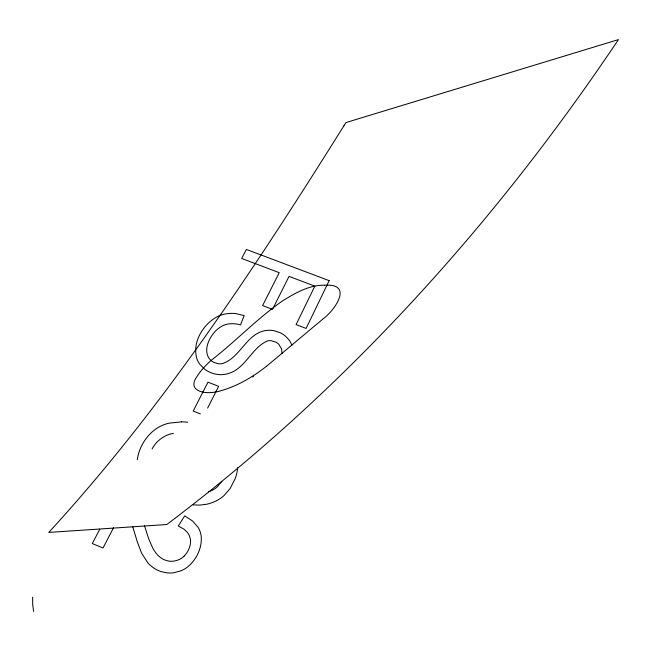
<?xml version="1.0" encoding="UTF-8"?>
<svg xmlns="http://www.w3.org/2000/svg" width="651" height="651" viewBox="0 0 651 651"><rect width="100%" height="100%" fill="white"/><g stroke="black" fill="none" stroke-linecap="round" stroke-linejoin="round"><path stroke-width="0.98" d="M282.062 353.631L281.582 349.042L278.913 344.428A11.287 9.789 4 0 0 275.772 342.1L271.093 340.701A10.115 8.772 4 0 0 267.74 340.839C251.571 347.431 245.769 368.58 228.241 373.584A21.865 18.985 0.6 0 1 223.073 374.577A22.167 19.237 0.6 0 1 217.89 374.488L214.431 373.845A26.862 23.281 0.8 0 1 209.296 372.006A24.624 21.361 0.7 0 1 204.756 369.272L199.824 364.267A25.918 22.468 0.7 0 1 197.22 359.678C191.304 342.597 203.454 323.246 218.85 315.906A28.693 24.762 1.5 0 1 224.888 314.051A30.817 26.61 1.5 0 1 229.168 313.473A30.345 26.195 1.5 0 1 235.613 313.579L244.174 315.564L240.504 324.906C233.53 322.831 225.466 323.116 219.501 327.697A31.061 26.911 1.9 0 0 215.806 330.773C208.711 337.934 202.306 351.605 210.623 360.149A13.044 11.311 0.6 0 0 213.959 362.395L217.955 363.649A11.775 10.221 0.6 0 0 221.999 363.697C240.862 358.131 246.745 331.595 267.992 330.309A20.661 17.911 4 0 1 273.925 330.692L279.897 332.62A23.102 20.043 3.9 0 1 285.447 336.136L288.832 339.708A22.541 19.554 4 0 1 291.314 343.94L291.892 345.469M32.623 597.244L32.696 604.6L33.583 611.403M137.296 459.704C139.094 446.635 147.028 434.233 158.323 427.357A37.327 33.502 -4.5 0 1 169.016 423.166L181.263 421.889M252.905 377.027L253.613 375.228M207.636 408.063L218.63 386.344L207.97 382.17L193.192 411.058L200.378 413.89M113.591 527.619L103.029 547.979L92.271 543.569L99.79 529.214M221.812 481.366L217.214 486.915A22.622 20.482 -2.9 0 1 212.316 490.293L208.499 491.814M184.062 556.19C187.83 552.439 190.336 547.255 190.548 541.909A17.414 16.088 -8.5 0 0 189.449 536.009A16.991 15.689 -8.4 0 0 187.228 532.241L183.851 529.06L178.293 526.008L184.721 515.861L192.639 521.052L198.034 527.269A25.731 23.753 -8 0 1 200.231 531.989A27.163 25.072 -8.2 0 1 201.289 537.083C201.924 548.638 196.081 560.34 187.04 567.412A26.943 24.925 -9.1 0 1 180.693 570.903L173.866 572.742A25.446 23.55 -9.2 0 1 167.038 572.864L161.586 571.733A31.606 29.205 -8.7 0 1 158.868 570.756A30.524 28.213 -8.7 0 1 149.616 564.677A31.215 28.847 -8.7 0 1 148.013 563.025L142.276 554.286A67.924 62.667 -4.4 0 1 140.982 551.56L137.263 541.689L132.723 526.692M322.782 319.12C335.411 309.835 353.46 283.209 324.776 285.252M322.603 319.275L266.674 366.155M266.584 366.22C252.092 377.621 235.638 387.166 217.621 391.609C204.438 394.783 186.495 390.999 197.123 376.311C200.988 370.11 206.188 364.869 211.599 360.003C236.053 341.075 257.422 318.217 282.933 300.664C295.456 292.966 309.323 284.894 324.491 285.228M173.402 433.371L172.295 433.574A25.462 22.858 -4.5 0 0 163.23 437.13A32.143 28.913 -4.3 0 0 152.546 448.075A35.691 32.135 -4.1 0 0 152.082 448.987M193.144 504.94L199.922 505.086L206.318 504.305A35.935 32.517 -3.1 0 0 217.906 499.992A35.545 32.168 -3.1 0 0 224.074 495.517L230.177 488.453L235.174 478.68A48.044 43.324 -3.7 0 0 237.615 467.809M144.506 525.796L148.672 538.792L152.879 548.37A41.648 38.409 -6 0 0 154.661 551.275C157.868 556.166 162.823 560.21 168.739 561.064A16.055 14.843 -8.9 0 0 174.671 560.967L176.364 560.56A18.92 17.479 -8.8 0 0 178.073 559.982A17.39 16.072 -8.8 0 0 184.062 556.198M181.271 421.815A67.59 61.251 -5.3 0 1 187.757 422.255M329.154 280.662L306.1 328.421L296.099 324.597L314.84 286.147L289.036 276.382L272.533 309.371L262.613 305.579L279.23 272.671L241.667 258.463L246.395 249.431L329.154 280.662M343.915 125.798C255.054 267.699 162.343 408.779 48.76 532.428L166.746 524.535C344.233 390.982 495.02 223.814 618.45 39.597L345.917 122.575L343.915 125.798"/></g></svg>
